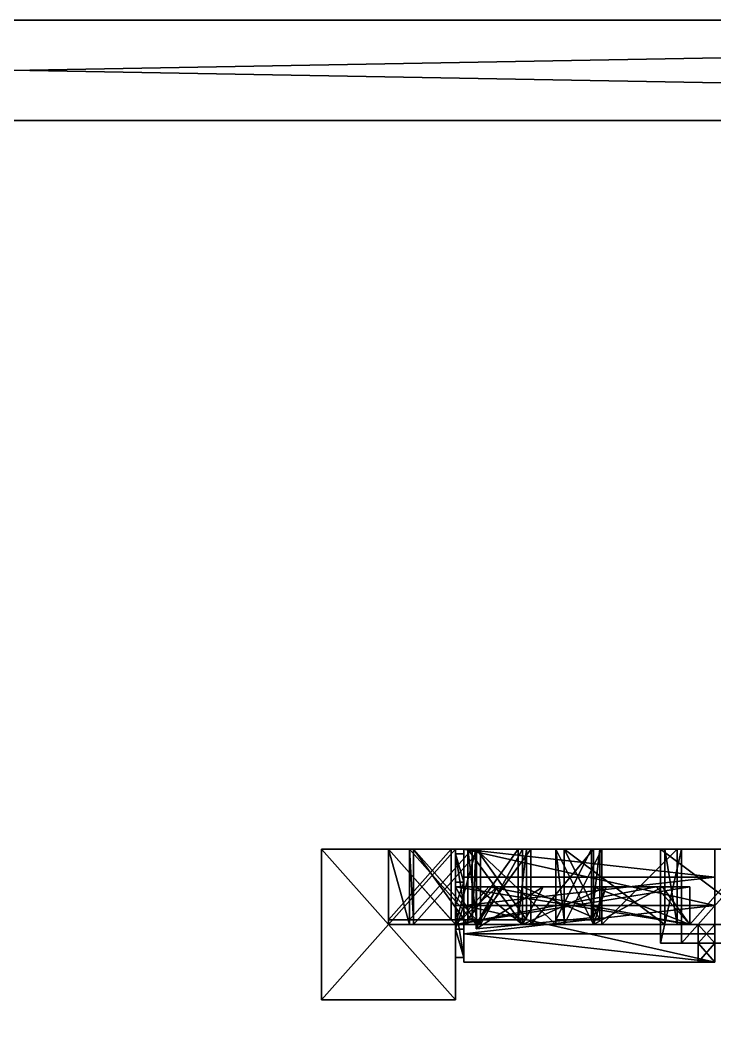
# Model space of a CAD drawing. Extents: x -128 to 768, y -256 to 384.
# Drawn here: x 320 to 430.7, y 224 to 384 of the extents above; entities that cross this region are included whole.
import ezdxf

# ---------------------------------------------------------------- set-up
doc = ezdxf.new("R2010")
doc.units = 0

msp = doc.modelspace()

# ---------------------------------------------------------------- meshes
at = {"layer": 'OBJECT026', "color": 50}
mesh = msp.add_polyface(dxfattribs=at)
corners = [(-128, -256, 4), (-128, 384, 4), (768, 384, 4), (768, -256, 4), (-128, 384, -8), (-128, -256, -8), (768, -256, -8), (768, 384, -8)]
mesh.append_faces([[corners[k] for k in face] for face in [(1, 3, 0), (5, 7, 4), (4, 0, 5), (6, 2, 7), (7, 1, 4), (5, 3, 6)]], dxfattribs={"vtx0": -1})
mesh.append_faces([[corners[k] for k in face] for face in [(1, 2, 3), (5, 6, 7), (4, 1, 0), (6, 3, 2), (7, 2, 1), (5, 0, 3)]], dxfattribs={"vtx2": -1})
at = {"layer": 'OBJECT028', "color": 50}
mesh = msp.add_polyface(dxfattribs=at)
corners = [(-128, 368, 220), (-128, 384, 220), (768, 384, 220), (768, 368, 220), (-128, 384, 4), (-128, 368, 4), (768, 368, 4), (768, 384, 4)]
mesh.append_faces([[corners[k] for k in face] for face in [(1, 3, 0), (5, 7, 4), (4, 0, 5), (6, 2, 7), (7, 1, 4), (5, 3, 6)]], dxfattribs={"vtx0": -1})
mesh.append_faces([[corners[k] for k in face] for face in [(1, 2, 3), (5, 6, 7), (4, 1, 0), (6, 3, 2), (7, 2, 1), (5, 0, 3)]], dxfattribs={"vtx2": -1})
at = {"layer": 'OBJECT031', "color": 50}
mesh = msp.add_polyface(dxfattribs=at)
corners = [(-128, -256, 232), (-128, 384, 232), (768, 384, 232), (768, -256, 232), (-128, 384, 220), (-128, -256, 220), (768, -256, 220), (768, 384, 220)]
mesh.append_faces([[corners[k] for k in face] for face in [(1, 3, 0), (5, 7, 4), (4, 0, 5), (6, 2, 7), (7, 1, 4), (5, 3, 6)]], dxfattribs={"vtx0": -1})
mesh.append_faces([[corners[k] for k in face] for face in [(1, 2, 3), (5, 6, 7), (4, 1, 0), (6, 3, 2), (7, 2, 1), (5, 0, 3)]], dxfattribs={"vtx2": -1})
at = {"layer": 'OBJECT070', "color": 50}
mesh = msp.add_polyface(dxfattribs=at)
corners = [(390.667969, 234, 28.8276), (390.667969, 243, 28.8276), (430.666992, 243, 28.8276), (430.666992, 234, 28.8276), (390.667969, 243, 20), (390.667969, 238.5, 20), (430.666992, 238.5, 20), (430.666992, 243, 20)]
mesh.append_faces([[corners[k] for k in face] for face in [(1, 3, 0), (5, 7, 4), (4, 0, 5), (6, 2, 7), (7, 1, 4), (5, 3, 6)]], dxfattribs={"vtx0": -1})
mesh.append_faces([[corners[k] for k in face] for face in [(1, 2, 3), (5, 6, 7), (4, 1, 0), (6, 3, 2), (7, 2, 1), (5, 0, 3)]], dxfattribs={"vtx2": -1})
at = {"layer": 'OBJECT073', "color": 50}
mesh = msp.add_polyface(dxfattribs=at)
corners = [(368, 228, 37.655201), (368, 252, 37.655201), (389.333008, 252, 37.655201), (389.333008, 228, 37.655201), (368, 252, 20), (368, 228, 20), (389.333008, 228, 20), (389.333008, 252, 20)]
mesh.append_faces([[corners[k] for k in face] for face in [(1, 3, 0), (5, 7, 4), (4, 0, 5), (6, 2, 7), (7, 1, 4), (5, 3, 6)]], dxfattribs={"vtx0": -1})
mesh.append_faces([[corners[k] for k in face] for face in [(1, 2, 3), (5, 6, 7), (4, 1, 0), (6, 3, 2), (7, 2, 1), (5, 0, 3)]], dxfattribs={"vtx2": -1})
at = {"layer": 'OBJECT074', "color": 50}
mesh = msp.add_polyface(dxfattribs=at)
corners = [(378.667969, 240, 55.310299), (378.667969, 252, 55.310299), (389.333008, 252, 55.310299), (389.333008, 240, 55.310299), (378.667969, 252, 38.758598), (378.667969, 240, 38.758598), (389.333008, 240, 38.758598), (389.333008, 252, 38.758598)]
mesh.append_faces([[corners[k] for k in face] for face in [(1, 3, 0), (5, 7, 4), (4, 0, 5), (6, 2, 7), (7, 1, 4), (5, 3, 6)]], dxfattribs={"vtx0": -1})
mesh.append_faces([[corners[k] for k in face] for face in [(1, 2, 3), (5, 6, 7), (4, 1, 0), (6, 3, 2), (7, 2, 1), (5, 0, 3)]], dxfattribs={"vtx2": -1})
at = {"layer": 'OBJECT076', "color": 50}
mesh = msp.add_polyface(dxfattribs=at)
corners = [(389.332031, 234.75, 28.8276), (389.332031, 243, 28.8276), (390.666992, 243, 28.8276), (390.666992, 234.75, 28.8276), (389.332031, 243, 20), (389.332031, 239.25, 20), (390.666992, 239.25, 20), (390.666992, 243, 20)]
mesh.append_faces([[corners[k] for k in face] for face in [(1, 3, 0), (5, 7, 4), (4, 0, 5), (6, 2, 7), (7, 1, 4), (5, 3, 6)]], dxfattribs={"vtx0": -1})
mesh.append_faces([[corners[k] for k in face] for face in [(1, 2, 3), (5, 6, 7), (4, 1, 0), (6, 3, 2), (7, 2, 1), (5, 0, 3)]], dxfattribs={"vtx2": -1})
at = {"layer": 'OBJECT078', "color": 50}
mesh = msp.add_polyface(dxfattribs=at)
corners = [(378.667969, 240.75, 38.758598), (378.667969, 252, 38.758598), (388.666992, 252, 38.758598), (388.666992, 240.75, 38.758598), (378.667969, 252, 37.655201), (378.667969, 240.75, 37.655201), (388.666992, 240.75, 37.655201), (388.666992, 252, 37.655201)]
mesh.append_faces([[corners[k] for k in face] for face in [(1, 3, 0), (5, 7, 4), (4, 0, 5), (6, 2, 7), (7, 1, 4), (5, 3, 6)]], dxfattribs={"vtx0": -1})
mesh.append_faces([[corners[k] for k in face] for face in [(1, 2, 3), (5, 6, 7), (4, 1, 0), (6, 3, 2), (7, 2, 1), (5, 0, 3)]], dxfattribs={"vtx2": -1})
at = {"layer": 'OBJECT079', "color": 50}
mesh = msp.add_polyface(dxfattribs=at)
corners = [(378.667969, 240, 72.9655), (378.667969, 252, 72.9655), (389.333008, 252, 72.9655), (389.333008, 240, 72.9655), (378.667969, 252, 56.413799), (378.667969, 240, 56.413799), (389.333008, 240, 56.413799), (389.333008, 252, 56.413799)]
mesh.append_faces([[corners[k] for k in face] for face in [(1, 3, 0), (5, 7, 4), (4, 0, 5), (6, 2, 7), (7, 1, 4), (5, 3, 6)]], dxfattribs={"vtx0": -1})
mesh.append_faces([[corners[k] for k in face] for face in [(1, 2, 3), (5, 6, 7), (4, 1, 0), (6, 3, 2), (7, 2, 1), (5, 0, 3)]], dxfattribs={"vtx2": -1})
at = {"layer": 'OBJECT080', "color": 50}
mesh = msp.add_polyface(dxfattribs=at)
corners = [(378.667969, 240.75, 56.413799), (378.667969, 252, 56.413799), (388.666992, 252, 56.413799), (388.666992, 240.75, 56.413799), (378.667969, 252, 55.310299), (378.667969, 240.75, 55.310299), (388.666992, 240.75, 55.310299), (388.666992, 252, 55.310299)]
mesh.append_faces([[corners[k] for k in face] for face in [(1, 3, 0), (5, 7, 4), (4, 0, 5), (6, 2, 7), (7, 1, 4), (5, 3, 6)]], dxfattribs={"vtx0": -1})
mesh.append_faces([[corners[k] for k in face] for face in [(1, 2, 3), (5, 6, 7), (4, 1, 0), (6, 3, 2), (7, 2, 1), (5, 0, 3)]], dxfattribs={"vtx2": -1})
at = {"layer": 'OBJECT081', "color": 50}
mesh = msp.add_polyface(dxfattribs=at)
corners = [(378.667969, 240, 90.620697), (378.667969, 252, 90.620697), (389.333008, 252, 90.620697), (389.333008, 240, 90.620697), (378.667969, 252, 74.069), (378.667969, 240, 74.069), (389.333008, 240, 74.069), (389.333008, 252, 74.069)]
mesh.append_faces([[corners[k] for k in face] for face in [(1, 3, 0), (5, 7, 4), (4, 0, 5), (6, 2, 7), (7, 1, 4), (5, 3, 6)]], dxfattribs={"vtx0": -1})
mesh.append_faces([[corners[k] for k in face] for face in [(1, 2, 3), (5, 6, 7), (4, 1, 0), (6, 3, 2), (7, 2, 1), (5, 0, 3)]], dxfattribs={"vtx2": -1})
at = {"layer": 'OBJECT082', "color": 50}
mesh = msp.add_polyface(dxfattribs=at)
corners = [(378.667969, 240.75, 74.069), (378.667969, 252, 74.069), (388.666992, 252, 74.069), (388.666992, 240.75, 74.069), (378.667969, 252, 72.9655), (378.667969, 240.75, 72.9655), (388.666992, 240.75, 72.9655), (388.666992, 252, 72.9655)]
mesh.append_faces([[corners[k] for k in face] for face in [(1, 3, 0), (5, 7, 4), (4, 0, 5), (6, 2, 7), (7, 1, 4), (5, 3, 6)]], dxfattribs={"vtx0": -1})
mesh.append_faces([[corners[k] for k in face] for face in [(1, 2, 3), (5, 6, 7), (4, 1, 0), (6, 3, 2), (7, 2, 1), (5, 0, 3)]], dxfattribs={"vtx2": -1})
at = {"layer": 'OBJECT089', "color": 50}
mesh = msp.add_polyface(dxfattribs=at)
corners = [(378.667969, 240.75, 91.724098), (378.667969, 252, 91.724098), (388.666992, 252, 91.724098), (388.666992, 240.75, 91.724098), (378.667969, 252, 90.620697), (378.667969, 240.75, 90.620697), (388.666992, 240.75, 90.620697), (388.666992, 252, 90.620697)]
mesh.append_faces([[corners[k] for k in face] for face in [(1, 3, 0), (5, 7, 4), (4, 0, 5), (6, 2, 7), (7, 1, 4), (5, 3, 6)]], dxfattribs={"vtx0": -1})
mesh.append_faces([[corners[k] for k in face] for face in [(1, 2, 3), (5, 6, 7), (4, 1, 0), (6, 3, 2), (7, 2, 1), (5, 0, 3)]], dxfattribs={"vtx2": -1})
at = {"layer": 'OBJECT090', "color": 50}
mesh = msp.add_polyface(dxfattribs=at)
corners = [(382, 240, 109.378769), (382, 252, 109.378769), (392.666931, 252, 105.516777), (392.666931, 240, 105.516777), (378.666992, 252, 91.724098), (378.666992, 240, 91.724098), (389.333008, 240, 91.724098), (389.333008, 252, 91.724098)]
mesh.append_faces([[corners[k] for k in face] for face in [(1, 3, 0), (5, 7, 4), (4, 0, 5), (6, 2, 7), (7, 1, 4), (3, 5, 0)]], dxfattribs={"vtx0": -1})
mesh.append_faces([[corners[k] for k in face] for face in [(1, 2, 3), (5, 6, 7), (4, 1, 0), (6, 3, 2), (7, 2, 1), (3, 6, 5)]], dxfattribs={"vtx2": -1})
at = {"layer": 'OBJECT091', "color": 50}
mesh = msp.add_polyface(dxfattribs=at)
corners = [(391.333374, 240, 124.276611), (391.333374, 252, 124.276611), (400, 252, 117.103584), (400, 240, 117.103584), (382.666656, 252, 110.482475), (382.666656, 240, 110.482475), (393.332672, 240, 106.620468), (393.332672, 252, 106.620468)]
mesh.append_faces([[corners[k] for k in face] for face in [(1, 3, 0), (5, 7, 4), (4, 0, 5), (6, 2, 7), (7, 1, 4), (3, 5, 0)]], dxfattribs={"vtx0": -1})
mesh.append_faces([[corners[k] for k in face] for face in [(1, 2, 3), (5, 6, 7), (4, 1, 0), (6, 3, 2), (7, 2, 1), (3, 6, 5)]], dxfattribs={"vtx2": -1})
at = {"layer": 'OBJECT092', "color": 50}
mesh = msp.add_polyface(dxfattribs=at)
corners = [(411.332703, 252, 125.930763), (411.332703, 240, 125.930763), (405.332703, 240, 135.861755), (405.332703, 252, 135.861755), (392.666229, 252, 125.378357), (392.666229, 240, 125.378357), (401.332214, 240, 118.206383), (401.332214, 252, 118.206383)]
mesh.append_faces([[corners[k] for k in face] for face in [(1, 3, 0), (5, 7, 4), (4, 2, 5), (6, 0, 7), (7, 3, 4), (1, 5, 2)]], dxfattribs={"vtx0": -1})
mesh.append_faces([[corners[k] for k in face] for face in [(1, 2, 3), (5, 6, 7), (4, 3, 2), (6, 1, 0), (7, 0, 3), (1, 6, 5)]], dxfattribs={"vtx2": -1})
at = {"layer": 'OBJECT093', "color": 50}
mesh = msp.add_polyface(dxfattribs=at)
corners = [(424.666901, 252, 133.102951), (424.666901, 240, 133.102951), (422.666901, 240, 143.585968), (422.666901, 252, 143.585968), (412.667572, 240, 126.483322), (412.667572, 252, 126.483322), (406.667603, 252, 136.414276), (406.667603, 240, 136.414276)]
mesh.append_faces([[corners[k] for k in face] for face in [(1, 3, 0), (5, 7, 4), (6, 2, 7), (4, 0, 5), (5, 3, 6), (1, 7, 2)]], dxfattribs={"vtx0": -1})
mesh.append_faces([[corners[k] for k in face] for face in [(1, 2, 3), (5, 6, 7), (6, 3, 2), (4, 1, 0), (5, 0, 3), (1, 4, 7)]], dxfattribs={"vtx2": -1})
at = {"layer": 'OBJECT094', "color": 50}
mesh = msp.add_polyface(dxfattribs=at)
corners = [(438.666687, 252, 130.345001), (438.666687, 237, 130.345001), (442, 237, 148), (442, 252, 148), (425.332916, 237, 130.345001), (425.332916, 252, 130.345001), (422, 252, 148), (422, 237, 148)]
mesh.append_faces([[corners[k] for k in face] for face in [(1, 3, 0), (5, 7, 4), (6, 2, 7), (4, 0, 5), (5, 3, 6), (1, 7, 2)]], dxfattribs={"vtx0": -1})
mesh.append_faces([[corners[k] for k in face] for face in [(1, 2, 3), (5, 6, 7), (6, 3, 2), (4, 1, 0), (5, 0, 3), (1, 4, 7)]], dxfattribs={"vtx2": -1})
at = {"layer": 'OBJECT100', "color": 50}
mesh = msp.add_polyface(dxfattribs=at)
corners = [(382.668121, 240.75, 110.482018), (382.668121, 252, 110.482018), (392.666718, 252, 106.896523), (392.666718, 240.75, 106.896523), (382, 252, 109.379326), (382, 240.75, 109.379326), (392, 240.75, 105.793381), (392, 252, 105.793381)]
mesh.append_faces([[corners[k] for k in face] for face in [(1, 3, 0), (5, 7, 4), (4, 0, 5), (6, 2, 7), (7, 1, 4), (5, 3, 6)]], dxfattribs={"vtx0": -1})
mesh.append_faces([[corners[k] for k in face] for face in [(1, 2, 3), (5, 6, 7), (4, 1, 0), (6, 3, 2), (7, 2, 1), (5, 0, 3)]], dxfattribs={"vtx2": -1})
at = {"layer": 'OBJECT101', "color": 50}
mesh = msp.add_polyface(dxfattribs=at)
corners = [(392.668274, 240.75, 125.37915), (392.668274, 252, 125.37915), (400.667725, 252, 118.759605), (400.667725, 240.75, 118.759605), (391.332062, 252, 124.276489), (391.332062, 240.75, 124.276489), (399.332825, 240.75, 117.654846), (399.332825, 252, 117.654846)]
mesh.append_faces([[corners[k] for k in face] for face in [(1, 3, 0), (5, 7, 4), (4, 0, 5), (6, 2, 7), (1, 7, 2), (5, 3, 6)]], dxfattribs={"vtx0": -1})
mesh.append_faces([[corners[k] for k in face] for face in [(1, 2, 3), (5, 6, 7), (4, 1, 0), (6, 3, 2), (1, 4, 7), (5, 0, 3)]], dxfattribs={"vtx2": -1})
at = {"layer": 'OBJECT102', "color": 50}
mesh = msp.add_polyface(dxfattribs=at)
corners = [(412.333221, 252, 127.034096), (412.333221, 240.75, 127.034096), (406.667297, 240.75, 136.413971), (406.667297, 252, 136.413971), (411, 240.75, 126.48259), (411, 252, 126.48259), (405.331787, 252, 135.861969), (405.331787, 240.75, 135.861969)]
mesh.append_faces([[corners[k] for k in face] for face in [(1, 3, 0), (5, 7, 4), (6, 2, 7), (4, 0, 5), (5, 3, 6), (1, 7, 2)]], dxfattribs={"vtx0": -1})
mesh.append_faces([[corners[k] for k in face] for face in [(1, 2, 3), (5, 6, 7), (6, 3, 2), (4, 1, 0), (5, 0, 3), (1, 4, 7)]], dxfattribs={"vtx2": -1})
at = {"layer": 'OBJECT107', "color": 50}
mesh = msp.add_polyface(dxfattribs=at)
corners = [(390.667969, 243, 28.8276), (390.667969, 252, 28.8276), (430.666992, 252, 28.8276), (430.666992, 243, 28.8276), (390.667969, 247.5, 20), (390.667969, 243, 20), (430.666992, 243, 20), (430.666992, 247.5, 20)]
mesh.append_faces([[corners[k] for k in face] for face in [(1, 3, 0), (5, 7, 4), (4, 0, 5), (6, 2, 7), (5, 3, 6), (7, 1, 4)]], dxfattribs={"vtx0": -1})
mesh.append_faces([[corners[k] for k in face] for face in [(1, 2, 3), (5, 6, 7), (4, 1, 0), (6, 3, 2), (5, 0, 3), (7, 2, 1)]], dxfattribs={"vtx2": -1})
at = {"layer": 'OBJECT110', "color": 50}
mesh = msp.add_polyface(dxfattribs=at)
corners = [(389.332031, 243, 28.8276), (389.332031, 251.25, 28.8276), (390.666992, 251.25, 28.8276), (390.666992, 243, 28.8276), (389.332031, 246.75, 20), (389.332031, 243, 20), (390.666992, 243, 20), (390.666992, 246.75, 20)]
mesh.append_faces([[corners[k] for k in face] for face in [(1, 3, 0), (5, 7, 4), (4, 0, 5), (6, 2, 7), (5, 3, 6), (7, 1, 4)]], dxfattribs={"vtx0": -1})
mesh.append_faces([[corners[k] for k in face] for face in [(1, 2, 3), (5, 6, 7), (4, 1, 0), (6, 3, 2), (5, 0, 3), (7, 2, 1)]], dxfattribs={"vtx2": -1})
at = {"layer": 'OBJECT112', "color": 50}
mesh = msp.add_polyface(dxfattribs=at)
corners = [(426.668976, 240, 29.379299), (421.336517, 246, 33.791832), (426.668976, 246, 29.379299), (394.667816, 246, 33.793526), (389.333313, 240, 29.379299), (389.333313, 246, 29.379299)]
mesh.append_faces([[corners[k] for k in face] for face in [(1, 2, 0), (4, 5, 3)]])
mesh.append_faces([[corners[k] for k in face] for face in [(3, 0, 4), (4, 2, 5), (1, 5, 2)]], dxfattribs={"vtx0": -1})
mesh.append_faces([[corners[k] for k in face] for face in [(3, 1, 0), (4, 0, 2), (1, 3, 5)]], dxfattribs={"vtx2": -1})
at = {"layer": 'OBJECT113', "color": 50}
mesh = msp.add_polyface(dxfattribs=at)
corners = [(426.666992, 240, 60.272644), (421.332703, 246, 55.858593), (426.666992, 246, 60.272644), (421.334137, 246, 33.7938), (426.666992, 240, 29.380943), (426.666992, 246, 29.380943)]
mesh.append_faces([[corners[k] for k in face] for face in [(1, 2, 0), (4, 5, 3)]])
mesh.append_faces([[corners[k] for k in face] for face in [(3, 0, 4), (4, 2, 5), (1, 5, 2)]], dxfattribs={"vtx0": -1})
mesh.append_faces([[corners[k] for k in face] for face in [(3, 1, 0), (4, 0, 2), (1, 3, 5)]], dxfattribs={"vtx2": -1})
at = {"layer": 'OBJECT114', "color": 50}
mesh = msp.add_polyface(dxfattribs=at)
corners = [(394.665833, 246, 55.86129), (389.333008, 240, 60.274128), (389.333008, 246, 60.274128), (389.333008, 246, 29.379025), (389.333008, 240, 29.379025), (394.667236, 246, 33.793015)]
mesh.append_faces([[corners[k] for k in face] for face in [(1, 2, 0), (4, 5, 3)]])
mesh.append_faces([[corners[k] for k in face] for face in [(0, 4, 1), (3, 1, 4), (5, 2, 3)]], dxfattribs={"vtx0": -1})
mesh.append_faces([[corners[k] for k in face] for face in [(0, 5, 4), (3, 2, 1), (5, 0, 2)]], dxfattribs={"vtx2": -1})
at = {"layer": 'OBJECT115', "color": 50}
mesh = msp.add_polyface(dxfattribs=at)
corners = [(421.337555, 246, 55.862602), (426.670929, 240, 60.275902), (426.670929, 246, 60.275902), (389.330872, 246, 60.275902), (389.330872, 240, 60.275902), (394.663574, 246, 55.863163)]
mesh.append_faces([[corners[k] for k in face] for face in [(1, 2, 0), (4, 5, 3)]])
mesh.append_faces([[corners[k] for k in face] for face in [(0, 4, 1), (3, 1, 4), (5, 2, 3)]], dxfattribs={"vtx0": -1})
mesh.append_faces([[corners[k] for k in face] for face in [(0, 5, 4), (3, 2, 1), (5, 0, 2)]], dxfattribs={"vtx2": -1})
at = {"layer": 'OBJECT116', "color": 50}
mesh = msp.add_polyface(dxfattribs=at)
corners = [(426.666443, 240, 60.275902), (421.334503, 246, 64.688004), (426.666443, 246, 60.275902), (394.664734, 246, 64.688393), (389.332336, 240, 60.275902), (389.332336, 246, 60.275902)]
mesh.append_faces([[corners[k] for k in face] for face in [(1, 2, 0), (4, 5, 3)]])
mesh.append_faces([[corners[k] for k in face] for face in [(3, 0, 4), (4, 2, 5), (1, 5, 2)]], dxfattribs={"vtx0": -1})
mesh.append_faces([[corners[k] for k in face] for face in [(3, 1, 0), (4, 0, 2), (1, 3, 5)]], dxfattribs={"vtx2": -1})
at = {"layer": 'OBJECT117', "color": 50}
mesh = msp.add_polyface(dxfattribs=at)
corners = [(394.66748, 246, 86.7575), (389.333008, 240, 91.171722), (389.333008, 246, 91.171722), (389.333008, 246, 60.276455), (389.333008, 240, 60.276455), (394.666107, 246, 64.689522)]
mesh.append_faces([[corners[k] for k in face] for face in [(1, 2, 0), (4, 5, 3)]])
mesh.append_faces([[corners[k] for k in face] for face in [(0, 4, 1), (3, 1, 4), (5, 2, 3)]], dxfattribs={"vtx0": -1})
mesh.append_faces([[corners[k] for k in face] for face in [(0, 5, 4), (3, 2, 1), (5, 0, 2)]], dxfattribs={"vtx2": -1})
at = {"layer": 'OBJECT118', "color": 50}
mesh = msp.add_polyface(dxfattribs=at)
corners = [(426.666992, 240, 91.170265), (421.333649, 246, 86.757004), (426.666992, 246, 91.170265), (421.334625, 246, 64.687927), (426.666992, 240, 60.275467), (426.666992, 246, 60.275467)]
mesh.append_faces([[corners[k] for k in face] for face in [(1, 2, 0), (4, 5, 3)]])
mesh.append_faces([[corners[k] for k in face] for face in [(3, 0, 4), (4, 2, 5), (1, 5, 2)]], dxfattribs={"vtx0": -1})
mesh.append_faces([[corners[k] for k in face] for face in [(3, 1, 0), (4, 0, 2), (1, 3, 5)]], dxfattribs={"vtx2": -1})
at = {"layer": 'OBJECT119', "color": 50}
mesh = msp.add_polyface(dxfattribs=at)
corners = [(421.335846, 246, 86.758812), (426.669586, 240, 91.172401), (426.669586, 246, 91.172401), (389.332184, 246, 91.172401), (389.332184, 240, 91.172401), (394.665222, 246, 86.759377)]
mesh.append_faces([[corners[k] for k in face] for face in [(1, 2, 0), (4, 5, 3)]])
mesh.append_faces([[corners[k] for k in face] for face in [(0, 4, 1), (3, 1, 4), (5, 2, 3)]], dxfattribs={"vtx0": -1})
mesh.append_faces([[corners[k] for k in face] for face in [(0, 5, 4), (3, 2, 1), (5, 0, 2)]], dxfattribs={"vtx2": -1})
at = {"layer": 'OBJECT120', "color": 50}
mesh = msp.add_polyface(dxfattribs=at)
corners = [(426.667755, 240, 91.172401), (421.336182, 246, 95.584206), (426.667755, 246, 91.172401), (394.664642, 246, 95.585869), (389.331055, 240, 91.172401), (389.331055, 246, 91.172401)]
mesh.append_faces([[corners[k] for k in face] for face in [(1, 2, 0), (4, 5, 3)]])
mesh.append_faces([[corners[k] for k in face] for face in [(3, 0, 4), (4, 2, 5), (1, 5, 2)]], dxfattribs={"vtx0": -1})
mesh.append_faces([[corners[k] for k in face] for face in [(3, 1, 0), (4, 0, 2), (1, 3, 5)]], dxfattribs={"vtx2": -1})
at = {"layer": 'OBJECT121', "color": 50}
mesh = msp.add_polyface(dxfattribs=at)
corners = [(426.666992, 240, 134.756607), (421.333496, 246, 126.481346), (426.666992, 246, 134.756607), (421.332153, 246, 95.587517), (426.666992, 240, 91.173027), (426.666992, 246, 91.173027)]
mesh.append_faces([[corners[k] for k in face] for face in [(1, 2, 0), (4, 5, 3)]])
mesh.append_faces([[corners[k] for k in face] for face in [(3, 0, 4), (4, 2, 5), (1, 5, 2)]], dxfattribs={"vtx0": -1})
mesh.append_faces([[corners[k] for k in face] for face in [(3, 1, 0), (4, 0, 2), (1, 3, 5)]], dxfattribs={"vtx2": -1})
at = {"layer": 'OBJECT122', "color": 50}
mesh = msp.add_polyface(dxfattribs=at)
corners = [(389.332886, 246, 91.171783), (389.332886, 240, 91.171783), (394.637909, 246, 95.561974), (396, 246, 101.654549), (392.66684, 240, 106.06826), (392.66684, 246, 106.06826)]
mesh.append_faces([[corners[k] for k in face] for face in [(1, 2, 0), (4, 5, 3)]])
mesh.append_faces([[corners[k] for k in face] for face in [(1, 3, 2), (0, 4, 1), (2, 5, 0)]], dxfattribs={"vtx0": -1})
mesh.append_faces([[corners[k] for k in face] for face in [(1, 4, 3), (0, 5, 4), (2, 3, 5)]], dxfattribs={"vtx2": -1})
at = {"layer": 'OBJECT123', "color": 50}
mesh = msp.add_polyface(dxfattribs=at)
corners = [(392.666656, 246, 106.068466), (392.666656, 239.274963, 106.068466), (396, 246, 101.656403), (403.33429, 246, 114.344818), (400, 240, 117.655655), (400, 246, 117.655655)]
mesh.append_faces([[corners[k] for k in face] for face in [(1, 2, 0), (4, 5, 3)]])
mesh.append_faces([[corners[k] for k in face] for face in [(1, 3, 2), (0, 4, 1), (2, 5, 0)]], dxfattribs={"vtx0": -1})
mesh.append_faces([[corners[k] for k in face] for face in [(1, 4, 3), (0, 5, 4), (2, 3, 5)]], dxfattribs={"vtx2": -1})
at = {"layer": 'OBJECT124', "color": 50}
mesh = msp.add_polyface(dxfattribs=at)
corners = [(400, 246, 117.655472), (400, 240, 117.655472), (403.332947, 246, 114.346138), (413.333466, 246, 123.17083), (411.332825, 241.128479, 126.482872), (411.332825, 246, 126.482872)]
mesh.append_faces([[corners[k] for k in face] for face in [(1, 2, 0), (4, 5, 3)]])
mesh.append_faces([[corners[k] for k in face] for face in [(1, 3, 2), (0, 4, 1), (2, 5, 0)]], dxfattribs={"vtx0": -1})
mesh.append_faces([[corners[k] for k in face] for face in [(1, 4, 3), (0, 5, 4), (2, 3, 5)]], dxfattribs={"vtx2": -1})
at = {"layer": 'OBJECT125', "color": 50}
mesh = msp.add_polyface(dxfattribs=at)
corners = [(411.332825, 240, 126.48291), (413.33313, 246, 123.171417), (411.332825, 246, 126.48291), (422.329102, 246, 128.027725), (426.666412, 240, 134.758682), (426.666412, 246, 134.758682)]
mesh.append_faces([[corners[k] for k in face] for face in [(1, 2, 0), (4, 5, 3)]])
mesh.append_faces([[corners[k] for k in face] for face in [(0, 3, 1), (2, 4, 0), (1, 5, 2)]], dxfattribs={"vtx0": -1})
mesh.append_faces([[corners[k] for k in face] for face in [(0, 4, 3), (2, 5, 4), (1, 3, 5)]], dxfattribs={"vtx2": -1})
at = {"layer": 'OBJECT140', "color": 50}
mesh = msp.add_polyface(dxfattribs=at)
corners = [(432, 240, 130.345001), (426.666016, 240, 130.345001), (432, 246, 130.345001), (432, 246, 28.8276), (426.666016, 240, 28.8276), (432, 240, 28.8276)]
mesh.append_faces([[corners[k] for k in face] for face in [(1, 2, 0), (4, 5, 3)]])
mesh.append_faces([[corners[k] for k in face] for face in [(3, 1, 4), (4, 0, 5), (5, 2, 3)]], dxfattribs={"vtx0": -1})
mesh.append_faces([[corners[k] for k in face] for face in [(3, 2, 1), (4, 1, 0), (5, 0, 2)]], dxfattribs={"vtx2": -1})
at = {"layer": 'OBJECT142', "color": 50}
mesh = msp.add_polyface(dxfattribs=at)
corners = [(428, 234, 84), (428, 237, 84), (430.666992, 237, 84), (430.666992, 234, 84), (428, 237, 66.344803), (428, 234, 66.344803), (430.666992, 234, 66.344803), (430.666992, 237, 66.344803)]
mesh.append_faces([[corners[k] for k in face] for face in [(1, 3, 0), (5, 7, 4), (4, 0, 5), (6, 2, 7), (7, 1, 4), (5, 3, 6)]], dxfattribs={"vtx0": -1})
mesh.append_faces([[corners[k] for k in face] for face in [(1, 2, 3), (5, 6, 7), (4, 1, 0), (6, 3, 2), (7, 2, 1), (5, 0, 3)]], dxfattribs={"vtx2": -1})
at = {"layer": 'OBJECT143', "color": 50}
mesh = msp.add_polyface(dxfattribs=at)
corners = [(428, 237, 84), (428, 240, 84), (430.666992, 240, 84), (430.666992, 237, 84), (428, 240, 81.793098), (428, 237, 81.793098), (430.666992, 237, 81.793098), (430.666992, 240, 81.793098)]
mesh.append_faces([[corners[k] for k in face] for face in [(1, 3, 0), (5, 7, 4), (4, 0, 5), (6, 2, 7), (7, 1, 4), (5, 3, 6)]], dxfattribs={"vtx0": -1})
mesh.append_faces([[corners[k] for k in face] for face in [(1, 2, 3), (5, 6, 7), (4, 1, 0), (6, 3, 2), (7, 2, 1), (5, 0, 3)]], dxfattribs={"vtx2": -1})
at = {"layer": 'OBJECT144', "color": 50}
mesh = msp.add_polyface(dxfattribs=at)
corners = [(428, 237, 68.551697), (428, 240, 68.551697), (430.666992, 240, 68.551697), (430.666992, 237, 68.551697), (428, 240, 66.344803), (428, 237, 66.344803), (430.666992, 237, 66.344803), (430.666992, 240, 66.344803)]
mesh.append_faces([[corners[k] for k in face] for face in [(1, 3, 0), (5, 7, 4), (4, 0, 5), (6, 2, 7), (7, 1, 4), (5, 3, 6)]], dxfattribs={"vtx0": -1})
mesh.append_faces([[corners[k] for k in face] for face in [(1, 2, 3), (5, 6, 7), (4, 1, 0), (6, 3, 2), (7, 2, 1), (5, 0, 3)]], dxfattribs={"vtx2": -1})

doc.saveas('drawing.dxf')
